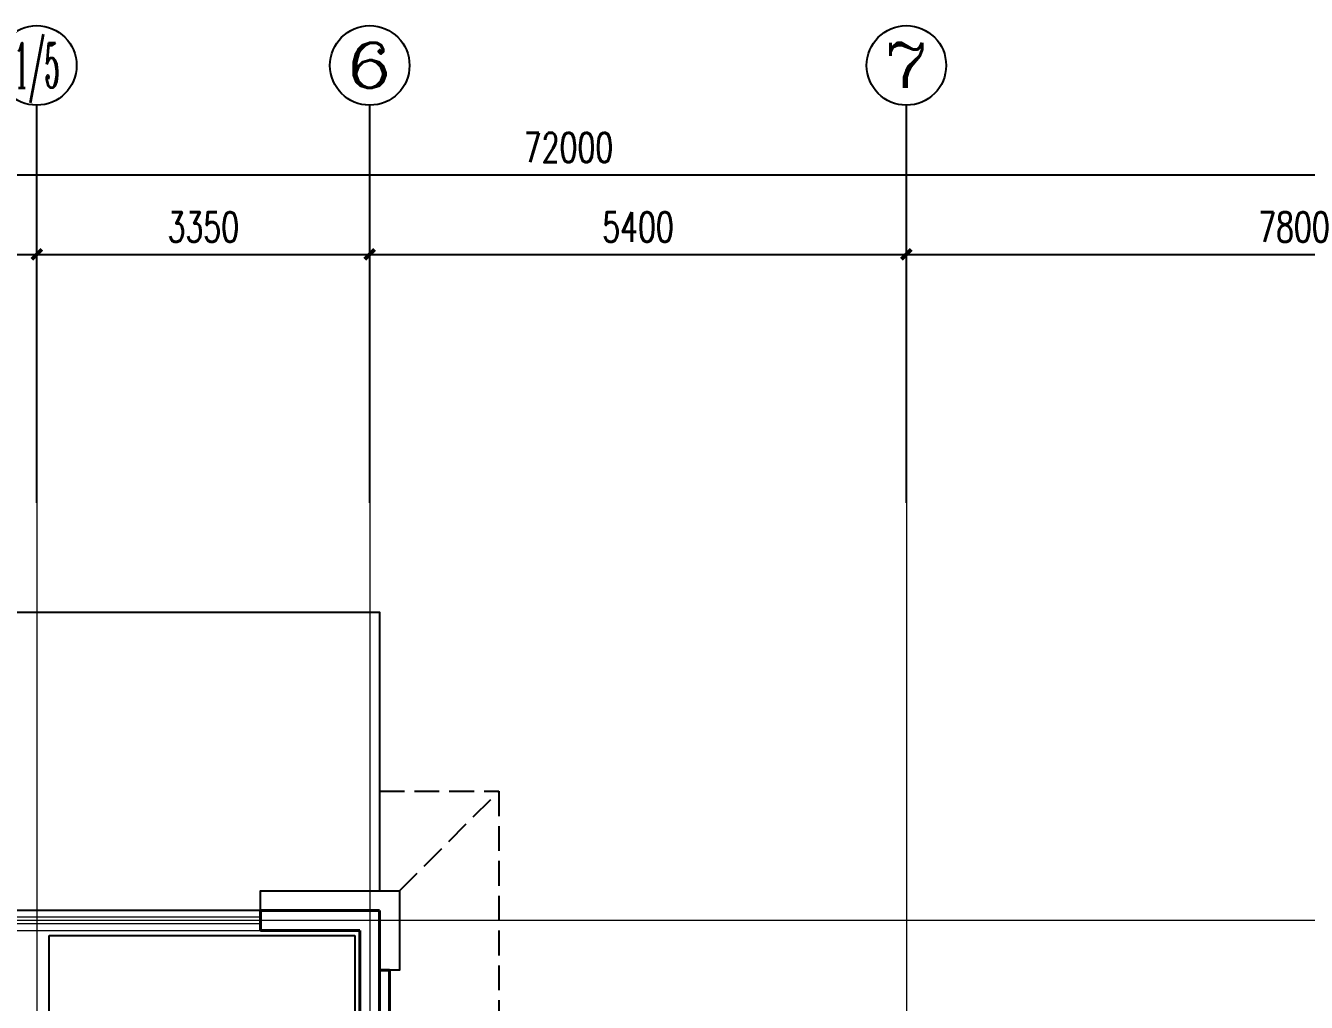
# Model space of a CAD drawing. Extents: x 1031190 to 1725648, y 733081 to 1571294.
# Drawn here: x 1143154 to 1156042, y 1152534 to 1162356 of the extents above; entities that cross this region are included whole.
import ezdxf
from ezdxf.enums import TextEntityAlignment as Align

# ---------------------------------------------------------------- set-up
doc = ezdxf.new("R2010")
doc.units = 0
doc.header["$LTSCALE"] = 1000
doc.header["$MEASUREMENT"] = 0
for name, pattern in [('ACAD_ISO10W100', [18.5, 12, -3, 0.5, -3]), ('DASH', [0.35, 0.25, -0.1]), ('DOTE', [2.42, 2, -0.2, 0.02, -0.2])]:
    doc.linetypes.add(name, pattern=pattern)
for name, color, linetype in [('A-EQPM-MECH', 191, 'Continuous'), ('AXIS', 3, 'Continuous'), ('AXIS_TEXT', 4, 'Continuous'), ('BEAM', 4, 'Continuous'), ('C-AXIS(轴号)', 3, 'Continuous'), ('C-AXIS-T(字)', 7, 'Continuous'), ('卫生间', 6, 'Continuous'), ('平面线脚', 30, 'Continuous')]:
    doc.layers.add(name, color=color, linetype=linetype)
for name, color, linetype, lineweight in [('DOTE', 19, 'DOTE', 9), ('WALL', 9, 'Continuous', 40), ('WINDOW', 8, 'Continuous', 15)]:
    doc.layers.add(name, color=color, linetype=linetype, lineweight=lineweight)
doc.styles.add('_TCH_AXIS', font='COMPLEX', dxfattribs={"bigfont": 'GBCBIG'})
doc.styles.add('_TCH_DIM_T3', font='SIMPLEX', dxfattribs={"width": 0.705882, "bigfont": 'GBCBIG'})
doc.styles.add('COMPLEX', font='COMPLEX')
doc.dimstyles.new('_TCH_ARCH&&100', dxfattribs={"dimtxt": 297.5, "dimasz": 100, "dimexe": 250, "dimexo": 300, "dimgap": 126.25, "dimtad": 1, "dimdec": 0, "dimzin": 0, "dimdsep": 46, "dimtxsty": '_TCH_DIM_T3', "dimblk": 'ARCHTICK', "dimcen": 0.09, "dimclrt": 7, "dimazin": 2, "dimtfac": 1, "dimtdec": 0, "dimtix": 1, "dimtmove": 2, "dimatfit": 3, "dimfxl": 0, "dimtolj": 1, "dimtzin": 0, "dimarcsym": 0})

# ---------------------------------------------------------------- blocks, each defined once
blk = doc.blocks.new('A$C1F291256')
at = {"layer": 'BEAM'}
for p, q in [((30650, 2500), (25400, 2500)), ((34100, 2500), (30650, 2500)), ((34100, 100), (34100, 2500)), ((30775, 2250), (33850, 2250)), ((30775, 1200), (30775, 2250)), ((33850, 2250), (33850, 100))]:
    blk.add_line(p, q, dxfattribs=at)
blk = doc.blocks.new('_ArchTick')
at = {"color": 0, "linetype": 'ByBlock', "const_width": 0.4}
blk.add_lwpolyline([(-0.5, -0.5), (0.5, 0.5)], dxfattribs=at)
blk = doc.blocks.new('*D331')
at = {"layer": 'AXIS', "color": 0, "lineweight": -2}
for p, q in [((1112617, 1157856), (1112617, 1161106)), ((1184617, 1157856), (1184617, 1161106)), ((1112617, 1160856), (1184617, 1160856))]:
    blk.add_line(p, q, dxfattribs=at)
at = {"layer": 'Defpoints', "color": 0}
for p in [(1184617, 1160856), (1112617, 1157556), (1184617, 1157556)]:
    blk.add_point(p, dxfattribs=at)
at = {"layer": 'AXIS', "color": 0, "lineweight": -2, "xscale": 100, "yscale": 100, "zscale": 100, "rotation": 180}
blk.add_blockref('_ArchTick', (1112617, 1160856), dxfattribs=at)
at = {"layer": 'AXIS', "color": 0, "lineweight": -2, "xscale": 100, "yscale": 100, "zscale": 100}
blk.add_blockref('_ArchTick', (1184617, 1160856), dxfattribs=at)
at = {"layer": 'AXIS', "color": 7, "insert": (1148617, 1161131), "char_height": 297.5, "attachment_point": 5, "style": '_TCH_DIM_T3'}
blk.add_mtext('\\A1;72000', dxfattribs=at)
blk = doc.blocks.new('*D340')
at = {"layer": 'AXIS', "color": 0, "lineweight": -2}
for p, q in [((1138017, 1157856), (1138017, 1160306)), ((1143267, 1157856), (1143267, 1160306)), ((1138017, 1160056), (1143267, 1160056))]:
    blk.add_line(p, q, dxfattribs=at)
at = {"layer": 'Defpoints', "color": 0}
for p in [(1143267, 1160056), (1138017, 1157556), (1143267, 1157556)]:
    blk.add_point(p, dxfattribs=at)
at = {"layer": 'AXIS', "color": 0, "lineweight": -2, "xscale": 100, "yscale": 100, "zscale": 100, "rotation": 180}
blk.add_blockref('_ArchTick', (1138017, 1160056), dxfattribs=at)
at = {"layer": 'AXIS', "color": 0, "lineweight": -2, "xscale": 100, "yscale": 100, "zscale": 100}
blk.add_blockref('_ArchTick', (1143267, 1160056), dxfattribs=at)
at = {"layer": 'AXIS', "color": 7, "insert": (1140642, 1160331), "char_height": 297.5, "attachment_point": 5, "style": '_TCH_DIM_T3'}
blk.add_mtext('\\A1;5250', dxfattribs=at)
blk = doc.blocks.new('*D341')
at = {"layer": 'AXIS', "color": 0, "lineweight": -2}
for p, q in [((1143267, 1157856), (1143267, 1160306)), ((1146617, 1157856), (1146617, 1160306)), ((1143267, 1160056), (1146617, 1160056))]:
    blk.add_line(p, q, dxfattribs=at)
at = {"layer": 'Defpoints', "color": 0}
for p in [(1146617, 1160056), (1143267, 1157556), (1146617, 1157556)]:
    blk.add_point(p, dxfattribs=at)
at = {"layer": 'AXIS', "color": 0, "lineweight": -2, "xscale": 100, "yscale": 100, "zscale": 100, "rotation": 180}
blk.add_blockref('_ArchTick', (1143267, 1160056), dxfattribs=at)
at = {"layer": 'AXIS', "color": 0, "lineweight": -2, "xscale": 100, "yscale": 100, "zscale": 100}
blk.add_blockref('_ArchTick', (1146617, 1160056), dxfattribs=at)
at = {"layer": 'AXIS', "color": 7, "insert": (1144942, 1160331), "char_height": 297.5, "attachment_point": 5, "style": '_TCH_DIM_T3'}
blk.add_mtext('\\A1;3350', dxfattribs=at)
blk = doc.blocks.new('*D342')
at = {"layer": 'AXIS', "color": 0, "lineweight": -2}
for p, q in [((1146617, 1157856), (1146617, 1160306)), ((1152017, 1157856), (1152017, 1160306)), ((1146617, 1160056), (1152017, 1160056))]:
    blk.add_line(p, q, dxfattribs=at)
at = {"layer": 'Defpoints', "color": 0}
for p in [(1152017, 1160056), (1146617, 1157556), (1152017, 1157556)]:
    blk.add_point(p, dxfattribs=at)
at = {"layer": 'AXIS', "color": 0, "lineweight": -2, "xscale": 100, "yscale": 100, "zscale": 100, "rotation": 180}
blk.add_blockref('_ArchTick', (1146617, 1160056), dxfattribs=at)
at = {"layer": 'AXIS', "color": 0, "lineweight": -2, "xscale": 100, "yscale": 100, "zscale": 100}
blk.add_blockref('_ArchTick', (1152017, 1160056), dxfattribs=at)
at = {"layer": 'AXIS', "color": 7, "insert": (1149317, 1160331), "char_height": 297.5, "attachment_point": 5, "style": '_TCH_DIM_T3'}
blk.add_mtext('\\A1;5400', dxfattribs=at)
blk = doc.blocks.new('*D343')
at = {"layer": 'AXIS', "color": 0, "lineweight": -2}
for p, q in [((1152017, 1157856), (1152017, 1160306)), ((1159817, 1157856), (1159817, 1160306)), ((1152017, 1160056), (1159817, 1160056))]:
    blk.add_line(p, q, dxfattribs=at)
at = {"layer": 'Defpoints', "color": 0}
for p in [(1159817, 1160056), (1152017, 1157556), (1159817, 1157556)]:
    blk.add_point(p, dxfattribs=at)
at = {"layer": 'AXIS', "color": 0, "lineweight": -2, "xscale": 100, "yscale": 100, "zscale": 100, "rotation": 180}
blk.add_blockref('_ArchTick', (1152017, 1160056), dxfattribs=at)
at = {"layer": 'AXIS', "color": 0, "lineweight": -2, "xscale": 100, "yscale": 100, "zscale": 100}
blk.add_blockref('_ArchTick', (1159817, 1160056), dxfattribs=at)
at = {"layer": 'AXIS', "color": 7, "insert": (1155917, 1160331), "char_height": 297.5, "attachment_point": 5, "style": '_TCH_DIM_T3'}
blk.add_mtext('\\A1;7800', dxfattribs=at)
blk = doc.blocks.new('$WINLIB2D$00000001')
at = {"color": 0}
for points in [[(-0.5, 0.5), (-0.5, -0.5)], [(-0.5, 0.5), (0.5, 0.5)], [(0.5, -0.5), (0.5, 0.5)], [(0.5, 0.1667), (-0.5, 0.1667)], [(0.5, -0.1667), (-0.5, -0.1667)], [(-0.5, -0.5), (0.5, -0.5)]]:
    blk.add_lwpolyline(points, dxfattribs=at)
blk = doc.blocks.new('_AXISO')
blk.add_circle((0, 0), 0.5)
at = {"layer": 'AXIS_TEXT', "style": 'COMPLEX', "width": 1.041667}
blk.add_attdef('A', text='', height=0.56, dxfattribs=at).set_placement((-0.25, -0.28), (0.25, -0.28), align=Align.FIT)

msp = doc.modelspace()

# ---------------------------------------------------------------- linework, layer by layer
at = {"layer": 'A-EQPM-MECH', "color": 8}
msp.add_lwpolyline([(1112517, 1153656.1), (1112517, 1156456.1), (1146717, 1156456.1), (1146717, 1153656.1)], dxfattribs=at)
at = {"layer": 'C-AXIS(轴号)'}
for p, q in [((1143267, 1157556.1), (1143267, 1161556.1)), ((1146617, 1157556.1), (1146617, 1161556.1)), ((1152017, 1157556.1), (1152017, 1161556.1))]:
    msp.add_line(p, q, dxfattribs=at)
at = {"layer": 'DOTE', "linetype": 'ACAD_ISO10W100', "ltscale": 100}
for p, q in [((1143267, 1157556.1), (1143267, 1143906.1)), ((1146617, 1157556.1), (1146617, 1132856.1)), ((1152017, 1157556.1), (1152017, 1132856.1)), ((1188217, 1153356.1), (1110440.6, 1153356.1))]:
    msp.add_line(p, q, dxfattribs=at)
at = {"layer": 'WALL', "color": 8}
for p, q in [((1146717, 1153456.1), (1145517, 1153456.1)), ((1145517, 1153456.1), (1145517, 1153256.1)), ((1146717, 1153456.1), (1146717, 1150956.1)), ((1145517, 1153256.1), (1146517, 1153256.1)), ((1146517, 1153256.1), (1146517, 1151056.1))]:
    msp.add_line(p, q, dxfattribs=at)
for points in [[(1146817, 1152856.1), (1146717, 1152856.1)], [(1147766.5, 1149256.1), (1147766.5, 1149356.1), (1146817, 1149356.1), (1146817, 1152856.1)]]:
    msp.add_lwpolyline(points, dxfattribs=at)
at = {"layer": '卫生间', "color": 8, "linetype": 'DASH'}
for points in [[(1146717, 1154656.1), (1147917, 1154656.1), (1147917, 1150456.1), (1155267, 1150457.1)], [(1146917, 1153656.1), (1147917, 1154656.1)]]:
    msp.add_lwpolyline(points, dxfattribs=at)
at = {"layer": '平面线脚', "color": 8}
msp.add_lwpolyline([(1145517, 1153456.1), (1145517, 1153656.1), (1146917, 1153656.1), (1146917, 1152856.1), (1146717, 1152856.1)], dxfattribs=at)

# ---------------------------------------------------------------- block references
at = {"layer": 'BEAM'}
msp.add_blockref('A$C1F291256', (1112617, 1150956.1), dxfattribs=at)
at = {"layer": 'C-AXIS(轴号)'}
ref = msp.add_blockref('_AXISO', (1143267, 1161956.1), dxfattribs=dict(at, xscale=800, yscale=800, zscale=800))
ref.add_attrib('A', '1/5', dxfattribs={"layer": 'C-AXIS-T(字)', "height": 452.55, "style": '_TCH_AXIS', "width": 0.411765}).set_placement((1143040.7, 1161729.9), (1143493.3, 1161729.9), align=Align.FIT)
ref = msp.add_blockref('_AXISO', (1146617, 1161956.1), dxfattribs=dict(at, xscale=800, yscale=800, zscale=800))
ref.add_attrib('A', '6', dxfattribs={"layer": 'C-AXIS-T(字)', "height": 452.5, "style": '_TCH_AXIS', "width": 1.5}).set_placement((1146390.7, 1161729.9), (1146843.3, 1161729.9), align=Align.FIT)
ref = msp.add_blockref('_AXISO', (1152017, 1161956.1), dxfattribs=dict(at, xscale=800, yscale=800, zscale=800))
ref.add_attrib('A', '7', dxfattribs={"layer": 'C-AXIS-T(字)', "height": 452.5, "style": '_TCH_AXIS', "width": 1.5}).set_placement((1151790.7, 1161729.9), (1152243.3, 1161729.9), align=Align.FIT)
at = {"layer": 'WINDOW', "xscale": 2500, "yscale": 200, "zscale": 2500, "rotation": 359.9999999999921}
msp.add_blockref('$WINLIB2D$00000001', (1144267, 1153356.1), dxfattribs=at)

# ---------------------------------------------------------------- dimensions: what is measured, and where the dimension line sits
at = {"layer": 'AXIS'}
for p1, p2, distance, picture, middle in [((1112617, 1157556.1), (1184617, 1157556.1), 3300, '*D331', (1148617, 1161131.1)), ((1138017, 1157556.1), (1143267, 1157556.1), 2500, '*D340', (1140642, 1160331.1)), ((1143267, 1157556.1), (1146617, 1157556.1), 2500, '*D341', (1144942, 1160331.1)), ((1146617, 1157556.1), (1152017, 1157556.1), 2500, '*D342', (1149317, 1160331.1)), ((1152017, 1157556.1), (1159817, 1157556.1), 2500, '*D343', (1155917, 1160331.1))]:
    dim = msp.add_aligned_dim(p1=p1, p2=p2, distance=distance, dimstyle='_TCH_ARCH&&100', dxfattribs=at)
    dim.commit()
    dim.dimension.update_dxf_attribs({"geometry": picture, "text_midpoint": middle})

doc.saveas('drawing.dxf')
